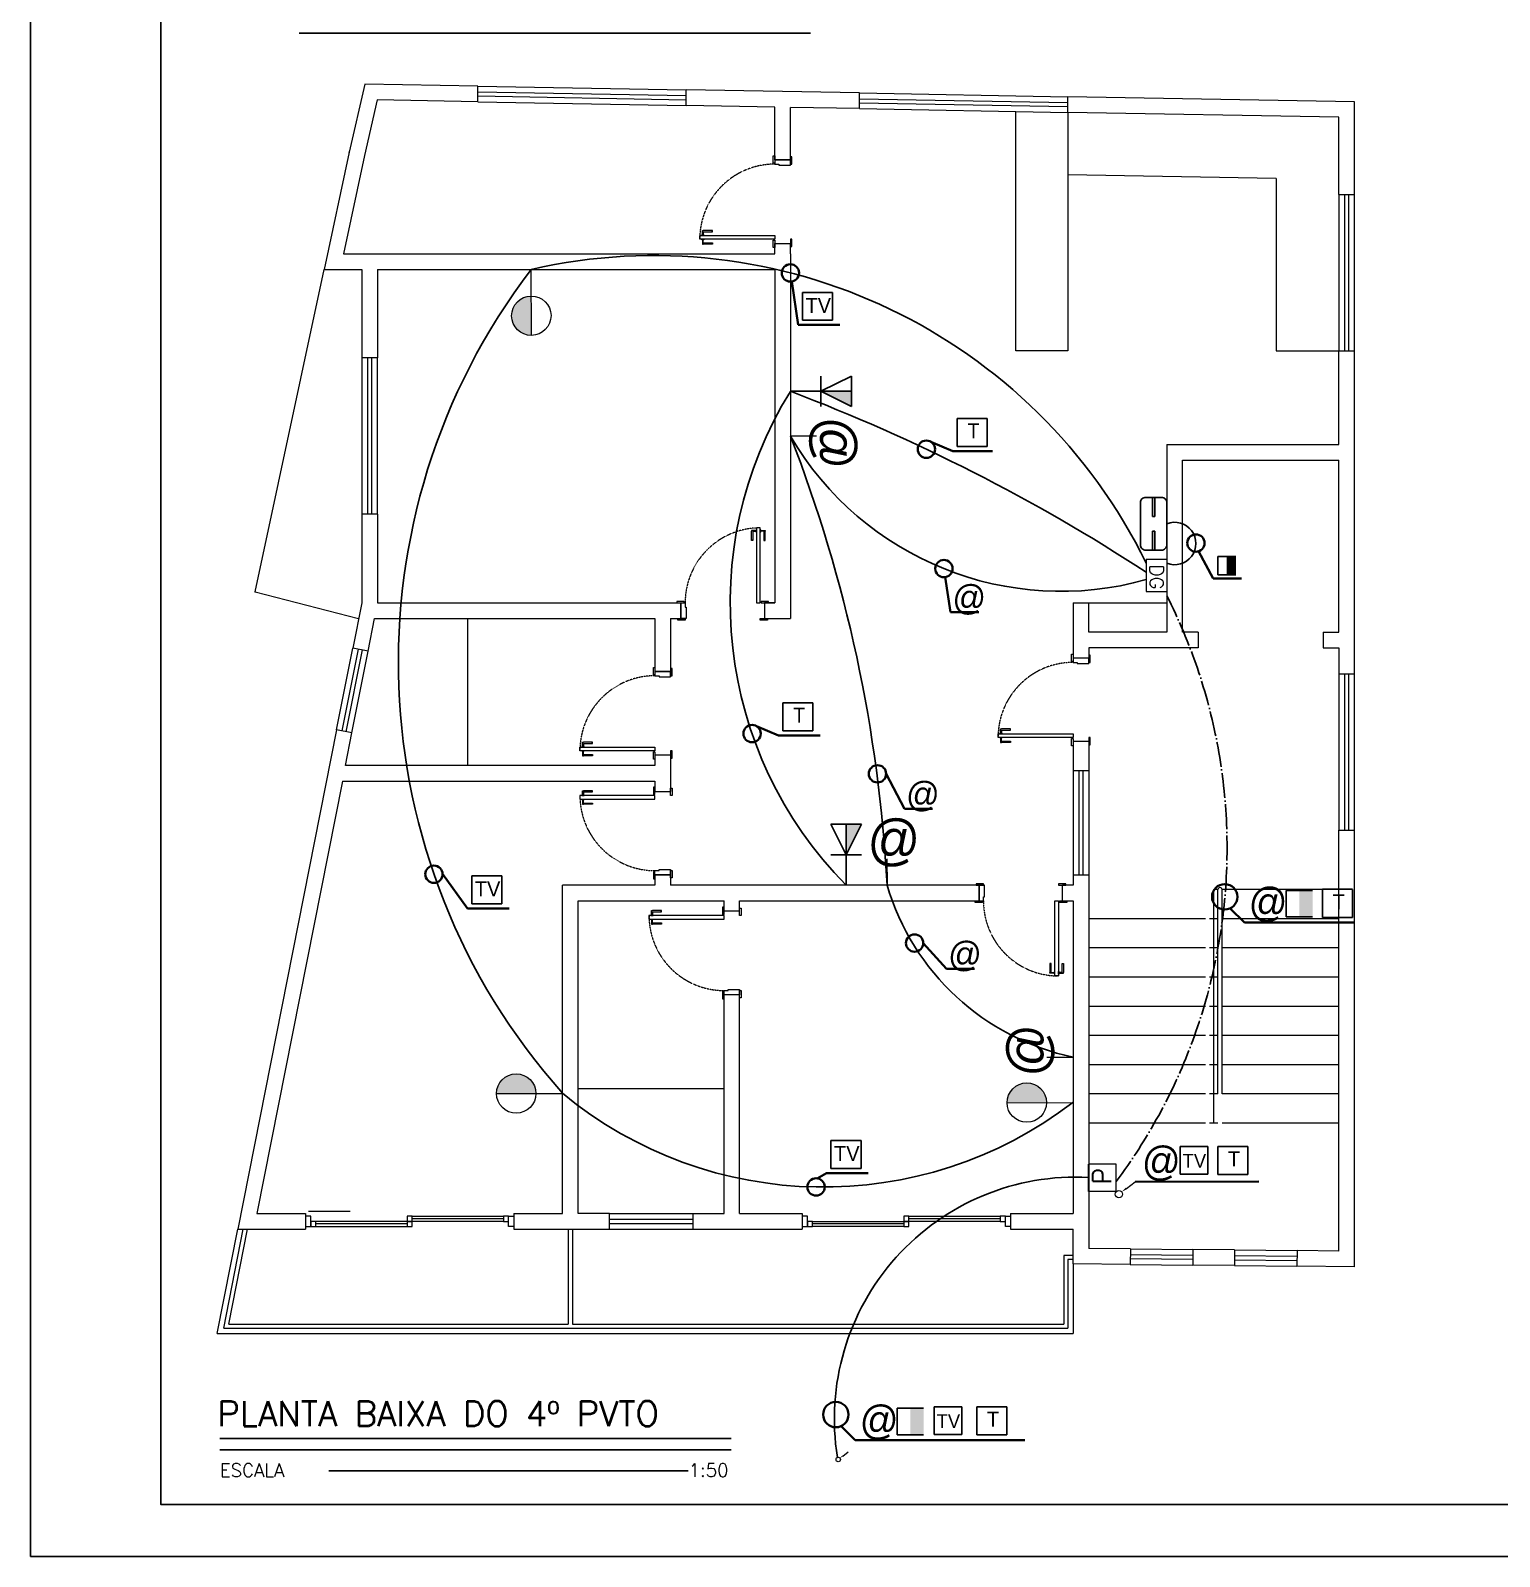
# Model space of a CAD drawing. Header units: millimetres. Extents: x 18652 to 51407, y 18252 to 30404.
# Drawn here: x 40451 to 41861, y 18252 to 19716 of the extents above; entities that cross this region are included whole.
import ezdxf

# ---------------------------------------------------------------- set-up
doc = ezdxf.new("R2010")
doc.units = ezdxf.units.MM
doc.linetypes.add('ACAD_ISO04W100', pattern=[30, 24, -3, 0, -3])
doc.linetypes.add('HIDDEN', pattern=[0.375, 0.25, -0.125])
for name, color, linetype, lineweight in [('ARQ09252C', 252, 'Continuous', 9), ('EJEL05130C', 130, 'Continuous', 30), ('EJEL0580C', 80, 'Continuous', 9), ('EJEL25170C', 170, 'Continuous', 25), ('EJEL25170TP', 1, 'ACAD_ISO04W100', 25), ('EJELFORMATO', 170, 'Continuous', 25)]:
    doc.layers.add(name, color=color, linetype=linetype, lineweight=lineweight)
for name, color, linetype in [('BLOCOS-ELÉTRICOS', 22, 'Continuous'), ('P02', 2, 'Continuous'), ('Rede Lógica', 6, 'Continuous'), ('VIEWPORT', 10, 'Continuous')]:
    doc.layers.add(name, color=color, linetype=linetype)
doc.styles.add('PADRÃO', font='', dxfattribs={"height": 0.2})
doc.styles.add('ROMANS', font='romans.shx')
doc.styles.add('SR80', font='SIMPLEX', dxfattribs={"height": 0.1})
doc.styles.get('PADRÃO').set_extended_font_data('AvantGarde Bk BT')

# ---------------------------------------------------------------- blocks, each defined once
blk = doc.blocks.new('A$C10176D62')
at = {"layer": 'BLOCOS-ELÉTRICOS', "color": 1}
for p, q in [((0, 0.081), (0.1079, 0.081)), ((0, 0.069), (0.1079, 0.069)), ((0.1079, 0.081), (0.1079, 0.069)), ((0.3, 0.081), (0.1921, 0.081)), ((0.1921, 0.081), (0.1921, 0.069)), ((0.3, 0.069), (0.1921, 0.069))]:
    blk.add_line(p, q, dxfattribs=at)
at = {"layer": 'BLOCOS-ELÉTRICOS', "color": 3}
blk.add_lwpolyline([(0, 0.03, 0.414214), (0.03, 0), (0.27, 0, 0.414214), (0.3, 0.03), (0.3, 0.12, 0.414214), (0.27, 0.15), (0.03, 0.15, 0.414214), (0, 0.12)], format="xyb", close=True, dxfattribs=at)
blk = doc.blocks.new('34')
at = {"layer": 'EJEL0580C'}
h = blk.add_hatch(color=256, dxfattribs=at)
h.dxf.hatch_style = 1
edge = h.paths.add_edge_path()
edge.add_ellipse((3412.611, 1856.435), major_axis=(0.195, -0.195), ratio=1, start_angle=225, end_angle=405)
edge.add_line((3412.886, 1856.435), (3412.335, 1856.435))
blk.add_line((3412.886, 1856.435), (3411.963, 1856.435), dxfattribs=at)
blk.add_ellipse((3412.611, 1856.435), major_axis=(0.195, -0.195), ratio=1, start_param=3.926991, end_param=10.210176, dxfattribs=at)
blk = doc.blocks.new('A$C4247474B')
at = {"layer": 'EJEL0580C'}
for p, q in [((0, 0), (31.7, 0)), ((0, 0), (0, -31.7)), ((31.7, 0), (31.7, -31.7)), ((0, -31.7), (31.7, -31.7))]:
    blk.add_line(p, q, dxfattribs=at)
at = {"layer": 'EJEL0580C', "style": 'SR80'}
blk.add_text('P', height=21.2, rotation=270, dxfattribs=at).set_placement((5.5, -8.3))
blk = doc.blocks.new('A$C1F842686')
at = {"layer": 'EJEL0580C', "linetype": 'ByBlock', "lineweight": -2}
blk.add_line((10.5, 8.1), (22.8, 17.5), dxfattribs=at)
at = {"layer": 'EJEL0580C'}
blk.add_circle((0, 0), 5.13, dxfattribs=at)
blk.add_solid([(11.3, 7), (3.7, 3.3), (9.6, 9.2)], dxfattribs=at)
blk = doc.blocks.new('A$C7b1e8a3d')
at = {"layer": 'Rede Lógica'}
h = blk.add_hatch(color=6, dxfattribs=at)
h.dxf.hatch_style = 1
h.paths.add_polyline_path([(0.282, 0.282), (0.141, 0.282), (0.141, 0), (0.282, 0)])
h = blk.add_hatch(color=6, dxfattribs=at)
h.dxf.hatch_style = 1
h.paths.add_polyline_path([(0.141, 0.282), (0.141, 0), (0.282, 0), (0.282, 0.282)])
at = {"layer": 'Rede Lógica', "color": 6}
for p, q in [((0.282, 0.282, 0.079), (0, 0.282, 0.079)), ((0, 0, 0.079), (0, 0.282, 0.079)), ((0.282, 0.282, 0.079), (0, 0.282, 0.079)), ((0.282, 0, 0.079), (0, 0, 0.079)), ((0.282, 0, 0.079), (0, 0, 0.079))]:
    blk.add_line(p, q, dxfattribs=at)
blk = doc.blocks.new('hrneh')
at = {"layer": 'Rede Lógica'}
for p, q in [((17296.6, 9543.9), (17296.6, 9563.8)), ((17296.6, 9563.8), (17306.5, 9563.8)), ((17306.5, 9563.8), (17316.4, 9563.8)), ((17316.4, 9543.9), (17316.4, 9563.8)), ((17316.4, 9543.9), (17296.6, 9543.9))]:
    blk.add_line(p, q, dxfattribs=at)
at = {"layer": 'Rede Lógica', "color": 6, "style": 'PADRÃO'}
blk.add_text('TV', height=9.85, rotation=180, dxfattribs=at).set_placement((17314.6, 9559.1))
blk = doc.blocks.new('A$Ce3462856')
at = {"layer": 'EJEL0580C'}
blk.add_line((0.106, 0.274), (0.106, 0), dxfattribs=at)
at = {"layer": 'EJEL0580C', "style": 'PADRÃO'}
blk.add_text('@', height=0.408, dxfattribs=at).set_placement((-0.099, 0.274))
blk = doc.blocks.new('A$C04E14035')
at = {"layer": 'BLOCOS-ELÉTRICOS'}
blk.add_hatch(color=3, dxfattribs=at).paths.add_polyline_path([(0.15, 0.075), (0.3, 0), (0.3, 0.075)])
at = {"layer": 'BLOCOS-ELÉTRICOS', "color": 3}
for p, q in [((0.3, 0.15), (0.15, 0.075)), ((0.15, 0), (0.15, 0.15)), ((0.3, 0), (0.3, 0.15)), ((0, 0.075), (0.15, 0.075)), ((0.3, 0), (0.15, 0.075)), ((0.15, 0.075), (0.3, 0.075))]:
    blk.add_line(p, q, dxfattribs=at)

msp = doc.modelspace()

# ---------------------------------------------------------------- linework, layer by layer
at = {"layer": 'ARQ09252C'}
for p, q in [((40772.2, 19664.9), (40757.2, 19599.4)), ((40880.6, 19662.9), (40772.2, 19664.9)), ((40784.1, 19649.6), (40771.9, 19596.2)), ((40880.6, 19647.9), (40784.1, 19649.6)), ((40880.6, 19647.9), (40880.6, 19662.9)), ((40880.6, 19662.9), (41080.6, 19659.3)), ((40880.6, 19653.4), (41080.6, 19649.8)), ((40880.7, 19657.4), (41080.7, 19653.8)), ((41246.9, 19656.3), (41080.6, 19659.3)), ((41080.6, 19644.3), (41080.6, 19659.3)), ((41246.9, 19641.3), (41246.9, 19656.3)), ((41246.9, 19656.3), (41446.9, 19652.7)), ((41246.9, 19650.8), (41446.9, 19647.2)), ((41721.9, 19647.8), (41446.9, 19652.7)), ((41446.9, 19637.7), (41446.9, 19652.7)), ((40880.6, 19647.9), (41080.6, 19644.3)), ((41165.6, 19642.8), (41080.6, 19644.3)), ((41165.6, 19592), (41165.6, 19642.8)), ((41246.9, 19641.3), (41180.6, 19642.5)), ((41180.6, 19592), (41180.6, 19642.5)), ((41246.9, 19646.8), (41446.9, 19643.2)), ((41246.9, 19641.3), (41446.9, 19637.7)), ((41396.9, 19408.9), (41396.9, 19638.6)), ((41706.9, 19633.1), (41446.9, 19637.7)), ((41446.9, 19637.7), (41446.9, 19408.9)), ((41721.9, 19558.8), (41721.9, 19647.8)), ((41706.9, 19558.9), (41706.9, 19633.1)), ((40757.2, 19599.4), (40733.1, 19487)), ((40771.9, 19596.2), (40751.7, 19502)), ((41165.6, 19592), (41180.6, 19592)), ((41646.9, 19574.1), (41446.9, 19577.7)), ((41646.9, 19574.1), (41646.9, 19408.9)), ((41706.9, 19558.9), (41721.9, 19558.8)), ((41706.9, 19558.9), (41706.9, 19408.9)), ((41712.4, 19558.8), (41712.4, 19408.8)), ((41716.4, 19558.8), (41716.4, 19408.8)), ((41721.9, 19408.8), (41721.9, 19558.8)), ((41096.2, 19520), (41096.2, 19524.2)), ((41096.2, 19524.2), (41097, 19524.2)), ((41105.7, 19524.2), (41097, 19524.2)), ((41097, 19523.1), (41097, 19520)), ((41097, 19523.1), (41105.7, 19523.1)), ((41105.5, 19523.1), (41105.5, 19524.2)), ((41105.7, 19523.1), (41105.7, 19524.2)), ((41097, 19515.5), (41096.2, 19515.5)), ((41096.2, 19515.5), (41096.2, 19511.3)), ((41096.2, 19511.3), (41097, 19511.3)), ((41097, 19512.4), (41097, 19515.5)), ((41097, 19512.4), (41105.7, 19512.4)), ((41105.7, 19511.3), (41097, 19511.3)), ((41105.5, 19512.4), (41105.5, 19511.3)), ((41105.7, 19512.4), (41105.7, 19511.3)), ((41165.6, 19502), (41165.6, 19512)), ((41165.6, 19512), (41180.6, 19512)), ((41180.6, 19502), (41180.6, 19512)), ((41180.6, 19512), (41180.6, 19512)), ((40751.7, 19502), (41165.6, 19502)), ((41180.6, 19502), (41180.6, 19152)), ((40666.8, 19177.7, 111382), (40733.1, 19487)), ((40733.1, 19487), (40769.2, 19487)), ((40769.2, 19487), (40769.2, 19402)), ((40784.2, 19487), (40784.2, 19402)), ((40784.2, 19487), (41165.6, 19487)), ((41165.6, 19487), (41165.6, 19167)), ((40784.2, 19402), (40769.2, 19402)), ((40769.2, 19402), (40769.2, 19252)), ((40774.7, 19402), (40774.7, 19252)), ((40778.7, 19402), (40778.7, 19252)), ((40784.2, 19252), (40784.2, 19402)), ((41446.9, 19408.9), (41396.9, 19408.9)), ((41646.9, 19408.9), (41706.9, 19408.9)), ((41706.9, 19318.9), (41706.9, 19408.9)), ((41706.9, 19408.9), (41721.9, 19408.8)), ((41721.9, 19098.9), (41721.9, 19408.8)), ((41541.9, 19318.9), (41706.9, 19318.9)), ((41541.9, 19318.9), (41541.9, 19167)), ((41721.9, 19138.9), (41721.9, 19318.9)), ((41556.9, 19138.9), (41556.9, 19303.9)), ((41556.9, 19303.9), (41706.9, 19303.9)), ((41706.9, 19138.9), (41706.9, 19303.9)), ((40769.2, 19252), (40769.2, 19167)), ((40784.2, 19252), (40769.2, 19252)), ((40784.2, 19252), (40784.2, 19167)), ((41147.7, 19236.5), (41143.4, 19236.5)), ((41143.4, 19236.5), (41143.4, 19235.7)), ((41143.4, 19227), (41143.4, 19235.7)), ((41144.5, 19227.1), (41143.4, 19227.1)), ((41144.5, 19227), (41143.4, 19227)), ((41144.5, 19235.7), (41147.7, 19235.7)), ((41144.5, 19235.7), (41144.5, 19227)), ((41152.1, 19235.7), (41152.1, 19236.5)), ((41152.1, 19236.5), (41156.4, 19236.5)), ((41155.2, 19235.7), (41152.1, 19235.7)), ((41155.2, 19235.7), (41155.2, 19227)), ((41155.2, 19227.1), (41156.4, 19227.1)), ((41155.2, 19227), (41156.4, 19227)), ((41156.4, 19236.5), (41156.4, 19235.7)), ((41156.4, 19227), (41156.4, 19235.7)), ((40666.8, 19177.7), (40766.2, 19152)), ((40769.2, 19167), (40760.6, 19123.7)), ((40784.2, 19167), (41075.6, 19167)), ((41075.6, 19167), (41075.6, 19152)), ((41155.6, 19167), (41165.6, 19167)), ((41165.6, 19167), (41155.6, 19167)), ((41155.6, 19167), (41155.6, 19152)), ((41451.9, 19167), (41451.9, 19113.9)), ((41451.9, 19167), (41466.9, 19167)), ((41466.9, 19138.9), (41466.9, 19167)), ((41466.9, 19167), (41541.9, 19167)), ((41541.9, 19167), (41541.9, 19138.9)), ((40775.3, 19120.8), (40781.5, 19152)), ((40781.5, 19152), (41050.6, 19152)), ((40870.6, 19152), (40870.6, 19011.1)), ((41050.6, 19152), (41050.6, 19101.1)), ((41065.6, 19152), (41075.6, 19152)), ((41065.6, 19152), (41065.6, 19101.1)), ((41155.6, 19152), (41180.6, 19152)), ((41541.9, 19138.9), (41466.9, 19138.9)), ((41571.9, 19138.9), (41556.9, 19138.9)), ((41571.9, 19138.9), (41571.9, 19123.9)), ((41691.9, 19138.9), (41706.9, 19138.9)), ((41691.9, 19138.9), (41691.9, 19123.9)), ((40745.1, 19045.2), (40760.6, 19123.7)), ((40750.5, 19044.2), (40766, 19122.6)), ((40775.3, 19120.8), (40760.6, 19123.7)), ((41691.9, 19123.9), (41706.9, 19123.9)), ((41706.9, 19123.9), (41706.9, 19098.9)), ((40754.4, 19043.4), (40769.9, 19121.9)), ((40759.8, 19042.3), (40775.3, 19120.8)), ((41466.9, 19113.9), (41451.9, 19113.9)), ((41050.6, 19101.1), (41065.6, 19101.1)), ((41706.9, 19098.9), (41721.9, 19098.9)), ((41706.9, 19098.9), (41706.9, 18948.9)), ((41712.4, 19098.9), (41712.4, 18948.9)), ((41716.4, 19098.9), (41716.4, 18948.9)), ((41721.9, 18948.9), (41721.9, 19098.9)), ((40745.1, 19045.2), (40650.3, 18566.1)), ((40759.8, 19042.3), (40745.1, 19045.2)), ((40753.6, 19011.1), (40759.8, 19042.3)), ((41382.4, 19041.9), (41382.4, 19046.1)), ((41382.4, 19046.1), (41383.2, 19046.1)), ((41383.2, 19037.4), (41382.4, 19037.4)), ((41382.4, 19037.4), (41382.4, 19033.2)), ((41391.9, 19046.1), (41383.2, 19046.1)), ((41383.2, 19045), (41383.2, 19041.9)), ((41383.2, 19045), (41391.9, 19045)), ((41383.2, 19034.3), (41383.2, 19037.4)), ((41391.7, 19045), (41391.7, 19046.1)), ((41391.9, 19045), (41391.9, 19046.1)), ((40981.2, 19029.1), (40981.2, 19033.3)), ((40981.2, 19033.3), (40982, 19033.3)), ((40982, 19024.6), (40981.2, 19024.6)), ((40981.2, 19024.6), (40981.2, 19020.4)), ((40981.2, 19020.4), (40982, 19020.4)), ((40990.7, 19033.3), (40982, 19033.3)), ((40982, 19032.2), (40982, 19029.1)), ((40982, 19032.2), (40990.7, 19032.2)), ((40982, 19021.5), (40982, 19024.6)), ((40982, 19021.5), (40990.7, 19021.5)), ((40990.7, 19020.4), (40982, 19020.4)), ((40990.5, 19032.2), (40990.5, 19033.3)), ((40990.5, 19021.5), (40990.5, 19020.4)), ((40990.7, 19032.2), (40990.7, 19033.3)), ((40990.7, 19021.5), (40990.7, 19020.4)), ((41050.6, 19021.1), (41050.6, 19011.1)), ((41050.6, 19021.1), (41065.6, 19021.1)), ((41065.6, 19021.1), (41065.6, 18986.1)), ((41382.4, 19033.2), (41383.2, 19033.2)), ((41383.2, 19034.3), (41391.9, 19034.3)), ((41391.9, 19033.2), (41383.2, 19033.2)), ((41391.7, 19034.3), (41391.7, 19033.2)), ((41391.9, 19034.3), (41391.9, 19033.2)), ((41451.9, 19033.9), (41451.9, 19006.1)), ((41466.9, 19033.9), (41451.9, 19033.9)), ((41050.6, 19011.1), (40753.6, 19011.1)), ((41451.9, 19006.1), (41466.9, 19006.1)), ((41451.9, 19006.1), (41451.9, 18906.1)), ((41457.4, 19006.1), (41457.4, 18906.1)), ((41461.4, 19006.1), (41461.4, 18906.1)), ((41466.9, 19006.1), (41466.9, 18906.1)), ((40750.7, 18996.1), (40668.6, 18581.1)), ((40750.7, 18996.1), (41050.6, 18996.1)), ((41050.6, 18996.1), (41050.6, 18986.1)), ((40981.2, 18982.6), (40981.2, 18986.8)), ((40981.2, 18986.8), (40982, 18986.8)), ((40982, 18982.6), (40981.2, 18982.6)), ((40981.2, 18978.1), (40981.2, 18973.9)), ((40990.7, 18986.8), (40982, 18986.8)), ((40982, 18985.7), (40982, 18982.6)), ((40982, 18985.7), (40990.7, 18985.7)), ((40982, 18975), (40982, 18978.1)), ((40990.5, 18985.7), (40990.5, 18986.8)), ((40990.7, 18985.7), (40990.7, 18986.8)), ((41050.6, 18986.1), (41065.6, 18986.1)), ((40981.2, 18973.9), (40982, 18973.9)), ((40982, 18975), (40990.7, 18975)), ((40990.7, 18973.9), (40982, 18973.9)), ((40990.5, 18975), (40990.5, 18973.9)), ((40990.7, 18975), (40990.7, 18973.9)), ((41706.9, 18545.1), (41706.9, 18948.9)), ((41706.9, 18948.9), (41721.9, 18948.9)), ((41721.9, 18530), (41721.9, 18948.9)), ((41050.6, 18906.1), (41050.6, 18896.1)), ((41050.6, 18906.1), (41065.6, 18906.1)), ((41065.6, 18906.1), (41065.6, 18896.1)), ((41451.9, 18906.1), (41451.9, 18896.1)), ((41451.9, 18906.1), (41466.9, 18906.1)), ((41050.6, 18896.1), (40961.9, 18896.1)), ((40961.9, 18581.1), (40961.9, 18896.1)), ((41361.9, 18896.1), (41065.6, 18896.1)), ((41361.9, 18881.1), (41361.9, 18896.1)), ((41451.9, 18896.1), (41441.9, 18896.1)), ((41441.9, 18881.1), (41441.9, 18896.1)), ((40976.9, 18881.1), (41116.9, 18881.1)), ((40976.9, 18581.1), (40976.9, 18881.1)), ((41116.9, 18871.1), (41116.9, 18881.1)), ((41131.9, 18881.1), (41361.9, 18881.1)), ((41131.9, 18871.1), (41131.9, 18881.1)), ((41441.9, 18881.1), (41451.9, 18881.1)), ((41451.9, 18881.1), (41451.9, 18581.1)), ((41047.4, 18867.6), (41047.4, 18871.8)), ((41047.4, 18871.8), (41048.2, 18871.8)), ((41048.2, 18867.6), (41047.4, 18867.6)), ((41047.4, 18863.1), (41047.4, 18858.9)), ((41047.4, 18858.9), (41048.2, 18858.9)), ((41056.9, 18871.8), (41048.2, 18871.8)), ((41048.2, 18870.7), (41048.2, 18867.6)), ((41048.2, 18870.7), (41056.9, 18870.7)), ((41048.2, 18860), (41048.2, 18863.1)), ((41048.2, 18860), (41056.9, 18860)), ((41056.9, 18858.9), (41048.2, 18858.9)), ((41056.7, 18870.7), (41056.7, 18871.8)), ((41056.7, 18860), (41056.7, 18858.9)), ((41056.9, 18870.7), (41056.9, 18871.8)), ((41056.9, 18860), (41056.9, 18858.9)), ((41131.9, 18871.1), (41116.9, 18871.1)), ((41430.8, 18821.1), (41429.6, 18821.1)), ((41429.6, 18821.1), (41429.6, 18812.4)), ((41430.8, 18821), (41429.6, 18821)), ((41430.8, 18812.4), (41430.8, 18821.1)), ((41441.5, 18812.4), (41441.5, 18821.1)), ((41441.5, 18821.1), (41442.6, 18821.1)), ((41441.5, 18821), (41442.6, 18821)), ((41442.6, 18821.1), (41442.6, 18812.4)), ((41429.6, 18811.6), (41429.6, 18812.4)), ((41433.9, 18811.6), (41429.6, 18811.6)), ((41430.8, 18812.4), (41433.9, 18812.4)), ((41441.5, 18812.4), (41438.3, 18812.4)), ((41438.3, 18812.4), (41438.3, 18811.6)), ((41438.3, 18811.6), (41442.6, 18811.6)), ((41442.6, 18811.6), (41442.6, 18812.4)), ((41116.9, 18581.1), (41116.9, 18791.1)), ((41131.9, 18791.1), (41116.9, 18791.1)), ((41131.9, 18581.1), (41131.9, 18791.1)), ((40976.9, 18701.1), (41116.9, 18701.1)), ((40668.6, 18581.1), (40715.2, 18581.1)), ((40715.2, 18581.1), (40715.2, 18566.1)), ((40758.2, 18583.2), (40718.2, 18583.2)), ((40915.2, 18581.1), (40961.9, 18581.1)), ((40915.2, 18581.1), (40915.2, 18566.1)), ((41006.9, 18581.1), (40976.9, 18581.1)), ((41006.9, 18566.1), (41006.9, 18581.1)), ((41006.9, 18581.1), (41086.9, 18581.1)), ((41086.9, 18581.1), (41116.9, 18581.1)), ((41086.9, 18581.1), (41086.9, 18566.1)), ((41131.9, 18581.1), (41191.9, 18581.1)), ((41191.9, 18581.1), (41191.9, 18566.1)), ((41391.9, 18581.1), (41451.9, 18581.1)), ((41391.9, 18581.1), (41391.9, 18566.1)), ((40630.6, 18466.1), (40650.3, 18566.1)), ((40636.7, 18471.1), (40655.4, 18566.1)), ((40641.5, 18475.1), (40659.5, 18566.1)), ((40650.3, 18566.1), (40715.2, 18566.1)), ((40812.7, 18573.6), (40725.2, 18573.6)), ((40812.7, 18571.1), (40725.2, 18571.1)), ((40725.2, 18568.6), (40812.7, 18568.6)), ((40817.7, 18578.6), (40905.2, 18578.6)), ((40905.2, 18576.1), (40817.7, 18576.1)), ((40905.2, 18573.6), (40817.7, 18573.6)), ((40915.2, 18566.1), (41006.9, 18566.1)), ((40967.4, 18566.1), (40967.4, 18475.1)), ((40971.4, 18566.1), (40971.4, 18475.1)), ((41006.9, 18575.6), (41086.9, 18575.6)), ((41006.9, 18571.6), (41086.9, 18571.6)), ((41006.9, 18566.1), (41086.9, 18566.1)), ((41086.9, 18566.1), (41191.9, 18566.1)), ((41201.9, 18573.6), (41289.4, 18573.6)), ((41289.4, 18571.1), (41201.9, 18571.1)), ((41289.4, 18568.6), (41201.9, 18568.6)), ((41294.4, 18578.6), (41381.9, 18578.6)), ((41381.9, 18576.1), (41294.4, 18576.1)), ((41381.9, 18573.6), (41294.4, 18573.6)), ((41391.9, 18566.1), (41451.9, 18566.1)), ((41451.9, 18532.9), (41451.9, 18566.1)), ((41442.9, 18540.9), (41442.9, 18475.1)), ((41451.9, 18540.9), (41442.9, 18540.9)), ((41446.9, 18536.9), (41446.9, 18471.1)), ((41451.9, 18536.9), (41446.9, 18536.9)), ((41506.9, 18547.3), (41466.9, 18547.7)), ((41506.9, 18547.3), (41506.7, 18532.3)), ((41506.8, 18541.8), (41566.8, 18541.2)), ((41506.8, 18537.8), (41566.8, 18537.2)), ((41506.9, 18547.3), (41566.9, 18546.7)), ((41566.9, 18546.7), (41566.7, 18531.7)), ((41606.9, 18546.2), (41566.9, 18546.7)), ((41606.9, 18546.2), (41606.7, 18531.2)), ((41606.8, 18540.7), (41666.8, 18540.1)), ((41606.8, 18536.7), (41666.8, 18536.1)), ((41606.9, 18546.2), (41666.9, 18545.6)), ((41666.9, 18545.6), (41666.7, 18530.6)), ((41706.9, 18545.1), (41666.9, 18545.6)), ((41506.7, 18532.3), (41451.9, 18532.9)), ((41451.9, 18532.9), (41451.9, 18466.1)), ((41506.7, 18532.3), (41566.7, 18531.7)), ((41606.7, 18531.2), (41566.7, 18531.7)), ((41606.7, 18531.2), (41666.7, 18530.6)), ((41721.9, 18530), (41666.7, 18530.6)), ((40630.6, 18466.1), (41136.9, 18466.1)), ((40636.7, 18471.1), (41446.9, 18471.1)), ((40641.5, 18475.1), (40967.4, 18475.1)), ((40971.4, 18475.1), (41442.9, 18475.1)), ((41136.9, 18466.1), (41151.9, 18466.1)), ((41151.9, 18466.1), (41451.9, 18466.1))]:
    msp.add_line(p, q, dxfattribs=at)
at = {"layer": 'ARQ09252C', "ltscale": 0.03}
for p, q in [((41586.9, 18667.9), (41586.9, 18891.9)), ((41578.9, 18863.9), (41466.9, 18863.9)), ((41586.9, 18863.9), (41582.9, 18863.9)), ((41578.9, 18835.9), (41466.9, 18835.9)), ((41586.9, 18835.9), (41582.9, 18835.9)), ((41578.9, 18807.9), (41466.9, 18807.9)), ((41586.9, 18807.9), (41582.9, 18807.9)), ((41578.9, 18779.9), (41466.9, 18779.9)), ((41586.9, 18779.9), (41582.9, 18779.9)), ((41578.9, 18751.9), (41466.9, 18751.9)), ((41586.9, 18751.9), (41582.9, 18751.9)), ((41578.9, 18723.9), (41466.9, 18723.9)), ((41586.9, 18723.9), (41582.9, 18723.9)), ((41578.9, 18695.9), (41466.9, 18695.9)), ((41586.9, 18695.9), (41582.9, 18695.9)), ((41578.9, 18667.9), (41466.9, 18667.9)), ((41586.9, 18667.9), (41582.9, 18667.9)), ((41590.9, 18667.9), (41586.9, 18667.9)), ((41706.9, 18667.9), (41594.9, 18667.9))]:
    msp.add_line(p, q, dxfattribs=at)
at = {"layer": 'ARQ09252C', "ltscale": 15}
for p, q in [((41590.9, 18891.9), (41586.9, 18891.9)), ((41590.9, 18695.9), (41590.9, 18891.9)), ((41594.9, 18695.9), (41594.9, 18891.9)), ((41706.9, 18891.9), (41594.9, 18891.9)), ((41590.9, 18863.9), (41586.9, 18863.9)), ((41706.9, 18863.9), (41594.9, 18863.9)), ((41590.9, 18835.9), (41586.9, 18835.9)), ((41706.9, 18835.9), (41594.9, 18835.9)), ((41590.9, 18807.9), (41586.9, 18807.9)), ((41706.9, 18807.9), (41594.9, 18807.9)), ((41590.9, 18779.9), (41586.9, 18779.9)), ((41706.9, 18779.9), (41594.9, 18779.9)), ((41590.9, 18751.9), (41586.9, 18751.9)), ((41706.9, 18751.9), (41594.9, 18751.9)), ((41590.9, 18723.9), (41586.9, 18723.9)), ((41706.9, 18723.9), (41594.9, 18723.9)), ((41590.9, 18695.9), (41586.9, 18695.9)), ((41706.9, 18695.9), (41594.9, 18695.9))]:
    msp.add_line(p, q, dxfattribs=at)
at = {"layer": 'ARQ09252C'}
for points in [[(41164.1, 19589), (41164.1, 19596), (41165.6, 19596), (41165.6, 19589)], [(41182.1, 19588), (41182.1, 19595), (41180.6, 19595), (41180.6, 19588)], [(41093.6, 19516), (41093.6, 19519.5), (41165.6, 19519.5), (41165.6, 19516)], [(41164.1, 19508), (41164.1, 19515), (41165.6, 19515), (41165.6, 19508)], [(41182.1, 19509), (41182.1, 19516), (41180.6, 19516), (41180.6, 19509)], [(41151.6, 19239), (41148.1, 19239), (41148.1, 19167), (41151.6, 19167)], [(41078.6, 19168.5), (41071.6, 19168.5), (41071.6, 19167), (41078.6, 19167)], [(41159.6, 19168.5), (41152.6, 19168.5), (41152.6, 19167), (41159.6, 19167)], [(41079.6, 19150.5), (41072.6, 19150.5), (41072.6, 19152), (41079.6, 19152)], [(41158.6, 19150.5), (41151.6, 19150.5), (41151.6, 19152), (41158.6, 19152)], [(41450.4, 19110.9), (41450.4, 19117.9), (41451.9, 19117.9), (41451.9, 19110.9)], [(41468.4, 19109.9), (41468.4, 19116.9), (41466.9, 19116.9), (41466.9, 19109.9)], [(41049.1, 19098.1), (41049.1, 19105.1), (41050.6, 19105.1), (41050.6, 19098.1)], [(41067.1, 19097.1), (41067.1, 19104.1), (41065.6, 19104.1), (41065.6, 19097.1)], [(41379.9, 19037.9), (41379.9, 19041.4), (41451.9, 19041.4), (41451.9, 19037.9)], [(41450.4, 19029.9), (41450.4, 19036.9), (41451.9, 19036.9), (41451.9, 19029.9)], [(41468.4, 19030.9), (41468.4, 19037.9), (41466.9, 19037.9), (41466.9, 19030.9)], [(40978.6, 19025.1), (40978.6, 19028.6), (41050.6, 19028.6), (41050.6, 19025.1)], [(41049.1, 19017.1), (41049.1, 19024.1), (41050.6, 19024.1), (41050.6, 19017.1)], [(41067.1, 19018.1), (41067.1, 19025.1), (41065.6, 19025.1), (41065.6, 19018.1)], [(40978.6, 18982.1), (40978.6, 18978.6), (41050.6, 18978.6), (41050.6, 18982.1)], [(41049.1, 18990.1), (41049.1, 18983.1), (41050.6, 18983.1), (41050.6, 18990.1)], [(41067.1, 18989.1), (41067.1, 18982.1), (41065.6, 18982.1), (41065.6, 18989.1)], [(41049.1, 18909.1), (41049.1, 18902.1), (41050.6, 18902.1), (41050.6, 18909.1)], [(41067.1, 18910.1), (41067.1, 18903.1), (41065.6, 18903.1), (41065.6, 18910.1)], [(41365.9, 18897.6), (41358.9, 18897.6), (41358.9, 18896.1), (41365.9, 18896.1)], [(41444.9, 18897.6), (41437.9, 18897.6), (41437.9, 18896.1), (41444.9, 18896.1)], [(41115.4, 18875.1), (41115.4, 18868.1), (41116.9, 18868.1), (41116.9, 18875.1)], [(41133.4, 18874.1), (41133.4, 18867.1), (41131.9, 18867.1), (41131.9, 18874.1)], [(41364.9, 18879.6), (41357.9, 18879.6), (41357.9, 18881.1), (41364.9, 18881.1)], [(41437.9, 18809.1), (41434.4, 18809.1), (41434.4, 18881.1), (41437.9, 18881.1)], [(41445.9, 18879.6), (41438.9, 18879.6), (41438.9, 18881.1), (41445.9, 18881.1)], [(41044.9, 18867.1), (41044.9, 18863.6), (41116.9, 18863.6), (41116.9, 18867.1)], [(41115.4, 18794.1), (41115.4, 18787.1), (41116.9, 18787.1), (41116.9, 18794.1)], [(41133.4, 18795.1), (41133.4, 18788.1), (41131.9, 18788.1), (41131.9, 18795.1)], [(40720.2, 18578.6), (40715.2, 18578.6), (40715.2, 18568.6), (40720.2, 18568.6)], [(40725.2, 18573.6), (40720.2, 18573.6), (40720.2, 18568.6), (40725.2, 18568.6)], [(40817.7, 18578.6), (40812.7, 18578.6), (40812.7, 18573.6), (40817.7, 18573.6)], [(40817.7, 18573.6), (40812.7, 18573.6), (40812.7, 18568.6), (40817.7, 18568.6)], [(40910.2, 18578.6), (40905.2, 18578.6), (40905.2, 18573.6), (40910.2, 18573.6)], [(40910.2, 18578.6), (40915.2, 18578.6), (40915.2, 18568.6), (40910.2, 18568.6)], [(41196.9, 18578.6), (41191.9, 18578.6), (41191.9, 18568.6), (41196.9, 18568.6)], [(41201.9, 18573.6), (41196.9, 18573.6), (41196.9, 18568.6), (41201.9, 18568.6)], [(41294.4, 18578.6), (41289.4, 18578.6), (41289.4, 18573.6), (41294.4, 18573.6)], [(41294.4, 18573.6), (41289.4, 18573.6), (41289.4, 18568.6), (41294.4, 18568.6)], [(41386.9, 18578.6), (41381.9, 18578.6), (41381.9, 18573.6), (41386.9, 18573.6)], [(41386.9, 18578.6), (41391.9, 18578.6), (41391.9, 18568.6), (41386.9, 18568.6)]]:
    msp.add_lwpolyline(points, close=True, dxfattribs=at)
for points in [[(41180.6, 19592), (41165.6, 19592), (41165.6, 19588), (41169.6, 19588), (41169.6, 19587), (41180.6, 19587), (41180.6, 19592)], [(41075.6, 19152), (41075.6, 19167), (41079.6, 19167), (41079.6, 19163), (41080.6, 19163), (41080.6, 19152), (41075.6, 19152)], [(41571.9, 19123.9), (41466.9, 19123.9), (41466.9, 19113.9)], [(41466.9, 19113.9), (41451.9, 19113.9), (41451.9, 19109.9), (41455.9, 19109.9), (41455.9, 19108.9), (41466.9, 19108.9), (41466.9, 19113.9)], [(41065.6, 19101.1), (41050.6, 19101.1), (41050.6, 19097.1), (41054.6, 19097.1), (41054.6, 19096.1), (41065.6, 19096.1), (41065.6, 19101.1)], [(41466.9, 19033.9), (41466.9, 19006.1)], [(41065.6, 18906.1), (41050.6, 18906.1), (41050.6, 18910.1), (41054.6, 18910.1), (41054.6, 18911.1), (41065.6, 18911.1), (41065.6, 18906.1)], [(41466.9, 18906.1), (41466.9, 18547.7)], [(41361.9, 18896.1), (41361.9, 18881.1), (41365.9, 18881.1), (41365.9, 18885.1), (41366.9, 18885.1), (41366.9, 18896.1), (41361.9, 18896.1)], [(41131.9, 18791.1), (41116.9, 18791.1), (41116.9, 18795.1), (41120.9, 18795.1), (41120.9, 18796.1), (41131.9, 18796.1), (41131.9, 18791.1)]]:
    msp.add_lwpolyline(points, dxfattribs=at)
for points in [[(41095.4, 19519.7), (41095.4, 19519.5), (41097.7, 19519.5), (41097.7, 19519.7, 0.414214), (41097.4, 19520), (41095.7, 19520, 0.414214)], [(41095.4, 19515.8), (41095.4, 19516), (41097.7, 19516), (41097.7, 19515.8, -0.414214), (41097.4, 19515.5), (41095.7, 19515.5, -0.414214)], [(41148, 19237.2), (41148.1, 19237.2), (41148.1, 19234.9), (41148, 19234.9, -0.414214), (41147.7, 19235.2), (41147.7, 19236.9, -0.414214)], [(41151.8, 19237.2), (41151.6, 19237.2), (41151.6, 19234.9), (41151.8, 19234.9, 0.414214), (41152.1, 19235.2), (41152.1, 19236.9, 0.414214)], [(41381.6, 19041.6), (41381.6, 19041.4), (41383.9, 19041.4), (41383.9, 19041.6, 0.414214), (41383.6, 19041.9), (41381.9, 19041.9, 0.414214)], [(41381.6, 19037.7), (41381.6, 19037.9), (41383.9, 19037.9), (41383.9, 19037.7, -0.414214), (41383.6, 19037.4), (41381.9, 19037.4, -0.414214)], [(40980.4, 19028.8), (40980.4, 19028.6), (40982.7, 19028.6), (40982.7, 19028.8, 0.414214), (40982.4, 19029.1), (40980.7, 19029.1, 0.414214)], [(40980.4, 19024.9), (40980.4, 19025.1), (40982.7, 19025.1), (40982.7, 19024.9, -0.414214), (40982.4, 19024.6), (40980.7, 19024.6, -0.414214)], [(40980.4, 18982.3), (40980.4, 18982.1), (40982.7, 18982.1), (40982.7, 18982.3, 0.414214), (40982.4, 18982.6), (40980.7, 18982.6, 0.414214)], [(40980.4, 18978.4), (40980.4, 18978.6), (40982.7, 18978.6), (40982.7, 18978.4, -0.414214), (40982.4, 18978.1), (40980.7, 18978.1, -0.414214)], [(41046.6, 18867.3), (41046.6, 18867.1), (41048.9, 18867.1), (41048.9, 18867.3, 0.414214), (41048.6, 18867.6), (41046.9, 18867.6, 0.414214)], [(41046.6, 18863.4), (41046.6, 18863.6), (41048.9, 18863.6), (41048.9, 18863.4, -0.414214), (41048.6, 18863.1), (41046.9, 18863.1, -0.414214)], [(41434.2, 18810.9), (41434.4, 18810.9), (41434.4, 18813.2), (41434.2, 18813.2, 0.414214), (41433.9, 18812.9), (41433.9, 18811.2, 0.414214)], [(41438, 18810.9), (41437.9, 18810.9), (41437.9, 18813.2), (41438, 18813.2, -0.414214), (41438.3, 18812.9), (41438.3, 18811.2, -0.414214)]]:
    msp.add_lwpolyline(points, format="xyb", close=True, dxfattribs=at)
at = {"layer": 'ARQ09252C', "linetype": 'HIDDEN'}
for centre, start, end in [((41165.6, 19516), 90, 180), ((41151.6, 19167), 90, 180), ((41451.9, 19037.9), 90, 180), ((41050.6, 19025.1), 90, 180), ((41050.6, 18982.1), 180, 270), ((41437.9, 18881.1), 180, 270), ((41116.9, 18867.1), 180, 270)]:
    msp.add_arc(centre, 72, start, end, dxfattribs=at)
at = {"layer": 'ARQ09252C', "ltscale": 15}
msp.add_arc((41592.9, 18891.9), 2, 0, 180, dxfattribs=at)
at = {"layer": 'ARQ09252C'}
for p in [(40757.2, 19599.4, 111379), (40666.8, 19177.7, 111382)]:
    msp.add_point(p, dxfattribs=at)
at = {"layer": 'EJEL05130C'}
for p, q in [((41181.9, 19475.4), (41188, 19433.7)), ((41188, 19433.7), (41228, 19433.7)), ((41315.5, 19321.5), (41336.5, 19312.6)), ((41336.5, 19312.6), (41374.7, 19312.6)), ((41572.2, 19216.5), (41586.5, 19190.3)), ((41329.2, 19191.7), (41334.4, 19158.2)), ((41586.5, 19190.3), (41613.6, 19190.3)), ((41334.4, 19158.2), (41361.5, 19158.2)), ((41148.2, 19048.6), (41169.2, 19039.7)), ((41169.2, 19039.7), (41209.3, 19039.7)), ((41272.5, 19003), (41290, 18969.4)), ((41290, 18969.4), (41317, 18969.4)), ((40846.8, 18906.9), (40870.6, 18873.8)), ((40870.6, 18873.8), (40910.7, 18873.8)), ((41602.6, 18873.9), (41616.3, 18860.3)), ((41616.3, 18860.3), (41721.9, 18860.3)), ((41308.1, 18840.5), (41330.3, 18815.9)), ((41330.3, 18815.9), (41357.3, 18815.9)), ((41206.2, 18614.8), (41215.3, 18619.9)), ((41215.3, 18619.9), (41255.4, 18619.9)), ((41511.4, 18611.6), (41630.2, 18611.9)), ((41229.3, 18377.1), (41242.9, 18363.5)), ((41242.9, 18363.5), (41405.5, 18363.5))]:
    msp.add_line(p, q, dxfattribs=at)
for centre, radius in [((41180.6, 19483.6), 8.32), ((41311.1, 19314.5), 8.32), ((41569.8, 19224.4), 8.32), ((41327.9, 19199.9), 8.32), ((41143.8, 19041.6), 8.32), ((41264.2, 19003), 8.32), ((40838.5, 18906.7), 8.32), ((41597.5, 18885), 12.2), ((41299.8, 18840.6), 8.32), ((41205.3, 18606.6), 8.32), ((41224.2, 18388.2), 12.2)]:
    msp.add_circle(centre, radius, dxfattribs=at)
at = {"layer": 'EJEL0580C'}
for p, q in [((41522.1, 19209), (41541.9, 19209)), ((41522.1, 19209), (41522.1, 19177.9)), ((41541.9, 19209), (41541.9, 19177.9)), ((41522.1, 19177.9), (41541.9, 19177.9))]:
    msp.add_line(p, q, dxfattribs=at)
at = {"layer": 'EJEL25170C'}
for centre, radius, start, end in [((41049.3, 18974.1), 526.2, 26.0275, 102.9104), ((41425.8, 19110), 621.4, 142.6536, 221.7133), ((41508.2, 19167), 385.4, 148.2142, 224.6572), ((40545.1, 17697), 1789.7, 56.9103, 69.1994), ((41440.4, 19479.2), 301.1, 210.3697, 285.7463), ((39883.3, 18822.3), 1392.1, 3.041, 21.2576), ((41549.4, 19224), 20.4, 248.4387, 111.5613), ((41500.7, 18963), 236.9, 196.3887, 258.1018), ((41212.3, 19000.2), 393.7, 230.49, 307.474), ((41454.7, 18384.2), 231.9, 86.9932, 189.1949)]:
    msp.add_arc(centre, radius, start, end, dxfattribs=at)
at = {"layer": 'EJEL25170TP'}
msp.add_arc((41064.8, 18932), 534.9, 323.2284, 26.8835, dxfattribs=at)
at = {"layer": 'EJELFORMATO', "color": 7}
msp.add_lwpolyline([(40451.3, 18252), (44656.3, 18252), (44656.3, 21222), (40451.3, 21222)], close=True, dxfattribs=at)
at = {"layer": 'EJELFORMATO'}
msp.add_lwpolyline([(44606.3, 18302), (44606.3, 21172), (40576.3, 21172), (40576.3, 18302)], close=True, dxfattribs=at)
at = {"layer": 'P02'}
for p, q in [((41199.9, 19713.6, 0), (40709.1, 19713.6, 0)), ((41123.9, 18365.3, 0), (40633.1, 18365.3, 0))]:
    msp.add_line(p, q, dxfattribs=at)
at = {"layer": 'P02', "color": 0}
for p, q in [((41123.9, 18354.4, 0), (40633.1, 18354.4, 0)), ((40737.6, 18334.3, 0), (41082.5, 18334.3, 0))]:
    msp.add_line(p, q, dxfattribs=at)
at = {"layer": 'Rede Lógica'}
for p, q in [((41192.1, 19464.9), (41192.1, 19438.2)), ((41221.1, 19464.9), (41221.1, 19438.2)), ((41206.6, 19438.2), (41192.1, 19438.2)), ((41221.1, 19438.2), (41206.6, 19438.2)), ((41340.6, 19343.8), (41340.6, 19317.2)), ((41369.6, 19343.8), (41369.6, 19317.2)), ((41355.1, 19317.2), (41340.6, 19317.2)), ((41369.6, 19317.2), (41355.1, 19317.2)), ((41173.3, 19071), (41202.3, 19071)), ((41173.3, 19071), (41173.3, 19044.3)), ((41202.3, 19071), (41202.3, 19044.3)), ((41187.8, 19044.3), (41173.3, 19044.3)), ((41202.3, 19044.3), (41187.8, 19044.3)), ((40874.8, 18905), (40903.7, 18905)), ((40874.8, 18905), (40874.8, 18878.3)), ((40874.8, 18905), (40903.7, 18905)), ((40874.8, 18905), (40874.8, 18878.3)), ((40903.7, 18905), (40903.7, 18878.3)), ((40903.7, 18905), (40903.7, 18878.3)), ((41691.3, 18892.4), (41720.2, 18892.4)), ((41691.3, 18891.9), (41691.3, 18865.2)), ((41720.2, 18891.9), (41720.2, 18865.2)), ((40889.2, 18878.3), (40874.8, 18878.3)), ((40889.2, 18878.3), (40874.8, 18878.3)), ((40903.7, 18878.3), (40889.2, 18878.3)), ((40903.7, 18878.3), (40889.2, 18878.3)), ((41705.8, 18865.2), (41691.3, 18865.2)), ((41720.2, 18865.2), (41705.8, 18865.2)), ((41219.5, 18651.1), (41248.4, 18651.1)), ((41219.5, 18651.1), (41219.5, 18624.4)), ((41219.5, 18651.1), (41248.4, 18651.1)), ((41219.5, 18651.1), (41219.5, 18624.4)), ((41248.4, 18651.1), (41248.4, 18624.4)), ((41248.4, 18651.1), (41248.4, 18624.4)), ((41590.8, 18645.4), (41619.7, 18645.4)), ((41590.8, 18645.4), (41590.8, 18618.7)), ((41619.7, 18645.4), (41619.7, 18618.7)), ((41234, 18624.4), (41219.5, 18624.4)), ((41248.4, 18624.4), (41234, 18624.4)), ((41605.3, 18618.7), (41590.8, 18618.7)), ((41619.7, 18618.7), (41605.3, 18618.7)), ((41359.4, 18395.6), (41388.4, 18395.6)), ((41359.4, 18395.6), (41359.4, 18368.9)), ((41388.4, 18395.6), (41388.4, 18368.9)), ((41373.9, 18368.9), (41359.4, 18368.9)), ((41388.4, 18368.9), (41373.9, 18368.9))]:
    msp.add_line(p, q, dxfattribs=at)
at = {"layer": 'Rede Lógica', "color": 6}
for p, q in [((41192.1, 19464.9), (41221.1, 19464.9)), ((41369.6, 19343.8), (41340.6, 19343.8))]:
    msp.add_line(p, q, dxfattribs=at)

# ---------------------------------------------------------------- block references
at = {"xscale": 68.54849722107384, "yscale": 68.54849722107384, "zscale": 68.54849722107384}
for p, rotation in [((-87342.9, 252814.7), 270.2498879286676), ((-87342.9, 252814.7), 270.2498879286128), ((274289.6, 146971.1), 180.2498879286677), ((274289.6, 146971.1), 180.2498879286677), ((274779.6, 146962.4), 180.2498879286677)]:
    msp.add_blockref('34', p, dxfattribs=dict(at, rotation=rotation))
at = {"layer": 'BLOCOS-ELÉTRICOS', "xscale": 195.0897114977418, "yscale": 195.0897114977418, "zscale": 195.0897114977418}
msp.add_blockref('A$C04E14035', (41180.6, 19355.4), dxfattribs=at)
at = {"layer": 'BLOCOS-ELÉTRICOS', "rotation": 90}
for name, p, xscale, yscale, zscale in [('A$C10176D62', (41541.9, 19217.6), 168.9877819609926, 168.9877819609926, 168.9877819609926), ('A$C04E14035', (41248.7, 18896.1), 195.0897114977418, 195.0897114977418, 195.0897114977418)]:
    msp.add_blockref(name, p, dxfattribs=dict(at, xscale=xscale, yscale=yscale, zscale=zscale))
at = {"layer": 'EJEL05130C', "xscale": 91.91325081046375, "yscale": 91.91325081046375, "zscale": 91.91325081046375}
for p, rotation in [((41180.6, 19336.7), 270.050597374601), ((41263.6, 18896.1), 0.05059737460102567), ((41451.9, 18721.4), 90.05059737460104)]:
    msp.add_blockref('A$Ce3462856', p, dxfattribs=dict(at, rotation=rotation))
at = {"layer": 'EJEL05130C'}
for p, xscale, yscale, zscale in [((41590.8, 19194.1), 61.46910890856475, 61.46910890856475, 61.46910890856475), ((41656.3, 18865.7, -7.2), 90.45872745002218, 90.45872745002218, 90.45872745002218), ((41283, 18368.9, -7.2), 90.45872745002218, 90.45872745002218, 90.45872745002218)]:
    msp.add_blockref('A$C7b1e8a3d', p, dxfattribs=dict(at, xscale=xscale, yscale=yscale, zscale=zscale))
at = {"layer": 'EJEL0580C', "xscale": 0.8309770310861044, "yscale": 0.8309770310861044, "zscale": 0.8309770310861044, "rotation": 180}
msp.add_blockref('A$C4247474B', (41493.2, 18602.2), dxfattribs=at)
msp.add_blockref('A$C4247474B', (41493.2, 18602.2), dxfattribs=at)
msp.add_blockref('A$C4247474B', (41493.2, 18602.2), dxfattribs=at)
at = {"layer": 'EJEL0580C'}
for p, xscale, yscale, zscale in [((41495.9, 18599.7), 0.67988, 0.67988, 0.67988), ((41226.5, 18345.1), 0.4121739800134692, 0.4121739800134692, 0.4121739800134692)]:
    msp.add_blockref('A$C1F842686', p, dxfattribs=dict(at, xscale=xscale, yscale=yscale, zscale=zscale))
at = {"layer": 'VIEWPORT', "xscale": 1.341812516317064, "yscale": 1.341812516317064, "zscale": 1.341812516317064, "rotation": 179.9999999999999}
for p in [(64790, 31451.6), (64553.9, 31201.8)]:
    msp.add_blockref('hrneh', p, dxfattribs=at)

# ---------------------------------------------------------------- texts
at = {"layer": 'EJEL0580C', "style": 'SR80'}
msp.add_text('DG', height=13.15, rotation=270, dxfattribs=at).set_placement((41525.6, 19203.9))
at = {"layer": 'P02', "style": 'ROMANS'}
msp.add_text('PLANTA BAIXA DO 4º PVTO', height=24, rotation=360, dxfattribs=at).set_placement((40630.6, 18377.1, 0))
at = {"layer": 'P02', "color": 0, "style": 'ROMANS'}
for s, p in [('ESCALA', (40633, 18328.4, 0)), ('1:50', (41082.9, 18328.4, 0))]:
    msp.add_text(s, height=12.78, rotation=360, dxfattribs=at).set_placement(p)
at = {"layer": 'Rede Lógica', "color": 6, "style": 'PADRÃO'}
for s, height, p in [('TV', 14.34, (41195.1, 19445.3)), ('T', 14.3, (41350.5, 19324.9)), ('@', 23.8, (41336.1, 19160.3)), ('T', 14.3, (41183.2, 19052.1)), ('@', 23.8, (41291.6, 18971.5)), ('TV', 14.34, (40877.7, 18885.4)), ('@', 27.5, (41620.4, 18866.2)), ('T', 14.3, (41701.1, 18873)), ('@', 23.8, (41332, 18818.1)), ('TV', 14.34, (41222.5, 18631.5)), ('@', 27.5, (41517.9, 18617.8)), ('T', 14.3, (41600.6, 18626.5)), ('@', 27.5, (41247.1, 18369.3)), ('T', 14.3, (41369.3, 18376.7))]:
    msp.add_text(s, height=height, dxfattribs=at).set_placement(p)

doc.saveas('drawing.dxf')
